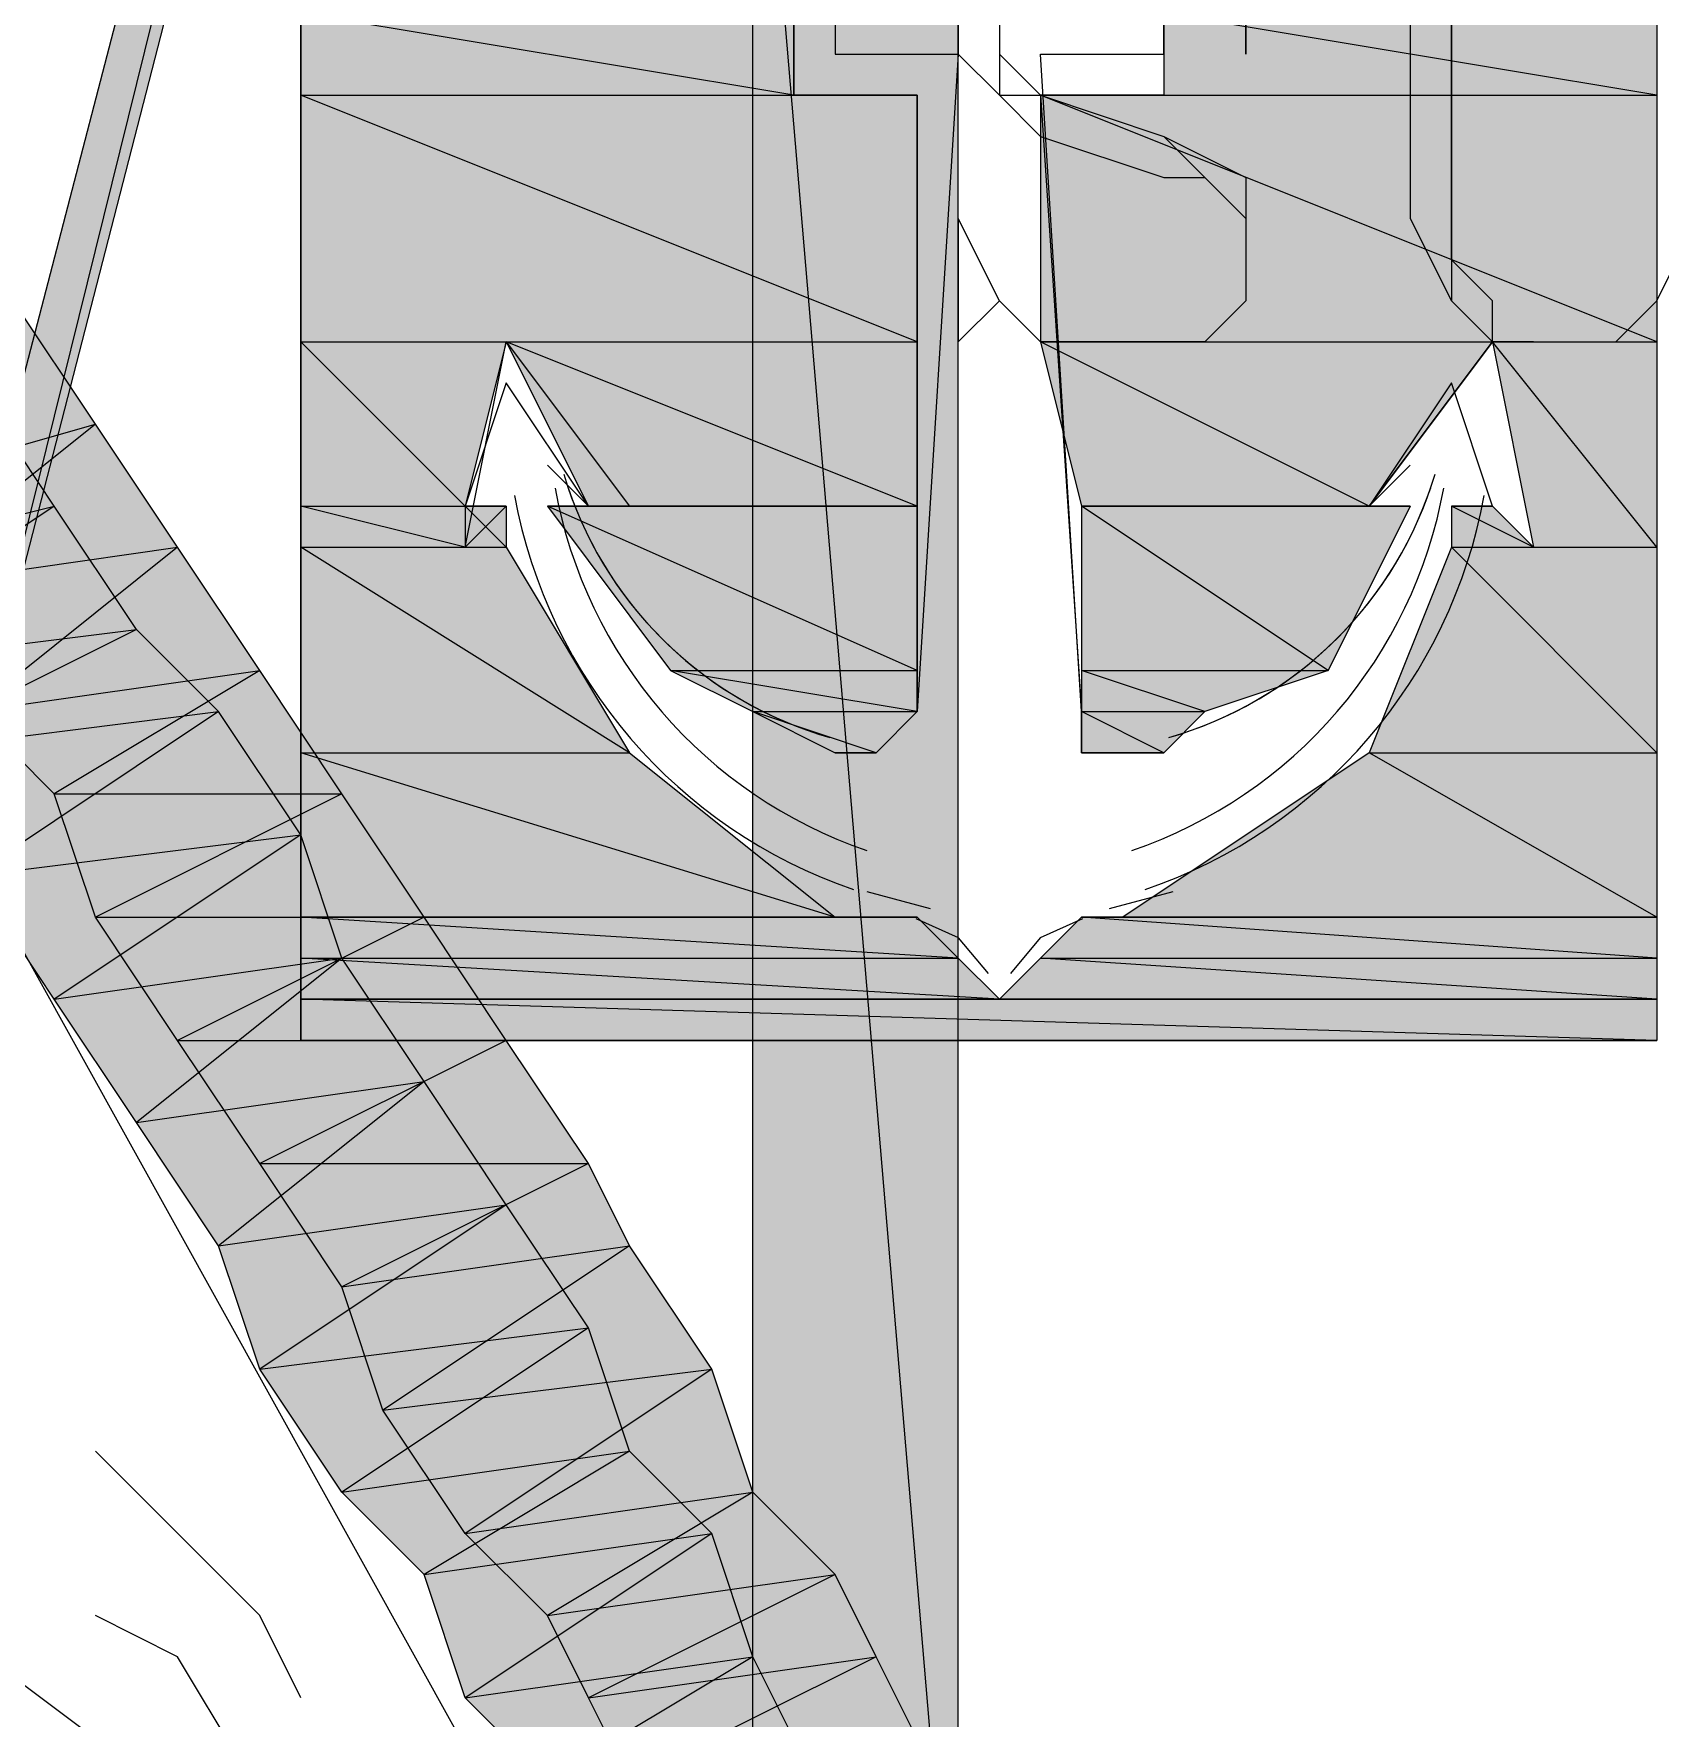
# Model space of a CAD drawing. Header units: millimetres. Extents: x 658 to 813, y 806 to 883.
# Drawn here: x 786.6769 to 786.7973, y 864.5806 to 864.7053 of the extents above; entities that cross this region are included whole.
import ezdxf

# ---------------------------------------------------------------- set-up
doc = ezdxf.new("R2010")
doc.units = ezdxf.units.MM
doc.header["$LTSCALE"] = 0.1
doc.linetypes.add('atContinuous2', pattern=[0])
for name, color, linetype in [('JL-TOLL', 7, 'Continuous'), ('KAWSAN', 7, 'Continuous'), ('PANTAI', 7, 'Continuous'), ('pantai1', 7, 'Continuous'), ('RENC-JL-TOL', 7, 'Continuous'), ('TEXT', 8, 'Continuous')]:
    doc.layers.add(name, color=color, linetype=linetype)

msp = doc.modelspace()

# ---------------------------------------------------------------- hatches: boundary and pattern name
h = msp.add_hatch(color=7)
h.paths.add_polyline_path([(786.7453349943519, 864.7493376601982), (786.7301347263849, 864.7341373922303), (786.7453349943519, 864.5547742302164)])
h.paths.add_polyline_path([(786.7301347263849, 864.7341373922303), (786.7453349943519, 864.5547742302164), (786.7301347263849, 864.5699744981833)], flags=17)
at = {"layer": 'JL-TOLL'}
for points in [[(786.660213493735, 864.6186153556786), (786.6632535473284, 864.6155753020852), (786.7392548871651, 864.9226207150253)], [(786.6632535473284, 864.6155753020852), (786.7392548871651, 864.9226207150253), (786.7422949407585, 864.9226207150253)]]:
    msp.add_hatch(color=7, dxfattribs=at).paths.add_polyline_path(points)
at = {"layer": 'KAWSAN'}
h = msp.add_hatch(color=7, dxfattribs=at)
h.paths.add_polyline_path([(786.6966941368562, 864.700696802702), (786.7331747799778, 864.700696802702), (786.6966941368562, 864.7067769098888)], flags=16)
h.paths.add_polyline_path([(786.7331747799778, 864.700696802702), (786.6966941368562, 864.7067769098888), (786.7331747799778, 864.7067769098888)])
h = msp.add_hatch(color=7, dxfattribs=at)
h.paths.add_polyline_path([(786.7605352623193, 864.700696802702), (786.797015905441, 864.700696802702), (786.7605352623193, 864.7067769098888)], flags=16)
h.paths.add_polyline_path([(786.797015905441, 864.700696802702), (786.7605352623193, 864.7067769098888), (786.797015905441, 864.7067769098888)])
h = msp.add_hatch(color=7, dxfattribs=at)
h.paths.add_polyline_path([(786.6966941368562, 864.6824564811408), (786.7422949407585, 864.6824564811408), (786.6966941368562, 864.700696802702)], flags=16)
h.paths.add_polyline_path([(786.7422949407585, 864.6824564811408), (786.6966941368562, 864.700696802702), (786.7422949407585, 864.700696802702)])
h = msp.add_hatch(color=7, dxfattribs=at)
h.paths.add_polyline_path([(786.7514151015387, 864.6824564811408), (786.797015905441, 864.6824564811408), (786.7514151015387, 864.700696802702)], flags=16)
h.paths.add_polyline_path([(786.797015905441, 864.6824564811408), (786.7514151015387, 864.700696802702), (786.797015905441, 864.700696802702)])
h = msp.add_hatch(color=7, dxfattribs=at)
h.paths.add_polyline_path([(786.6966941368562, 864.6702962667681), (786.7088543512302, 864.6702962667681), (786.6966941368562, 864.6824564811408)], flags=16)
h.paths.add_polyline_path([(786.7088543512302, 864.6702962667681), (786.6966941368562, 864.6824564811408), (786.7118944048236, 864.6824564811408)])
h = msp.add_hatch(color=7, dxfattribs=at)
h.paths.add_polyline_path([(786.7179745120104, 864.6702962667681), (786.7422949407585, 864.6702962667681), (786.7118944048236, 864.6824564811408)], flags=16)
h.paths.add_polyline_path([(786.7422949407585, 864.6702962667681), (786.7118944048236, 864.6824564811408), (786.7422949407585, 864.6824564811408)])
h = msp.add_hatch(color=7, dxfattribs=at)
h.paths.add_polyline_path([(786.7544551551321, 864.6702962667681), (786.7757355302867, 864.6702962667681), (786.7514151015387, 864.6824564811408)], flags=16)
h.paths.add_polyline_path([(786.7757355302867, 864.6702962667681), (786.7514151015387, 864.6824564811408), (786.7848556910669, 864.6824564811408)])
h = msp.add_hatch(color=7, dxfattribs=at)
h.paths.add_polyline_path([(786.7878957446603, 864.6672562131738), (786.797015905441, 864.6672562131738), (786.7848556910669, 864.6824564811408)], flags=16)
h.paths.add_polyline_path([(786.797015905441, 864.6672562131738), (786.7848556910669, 864.6824564811408), (786.797015905441, 864.6824564811408)])
h = msp.add_hatch(color=7, dxfattribs=at)
h.paths.add_polyline_path([(786.6966941368562, 864.6672562131738), (786.7088543512302, 864.6672562131738), (786.6966941368562, 864.6702962667681)], flags=16)
h.paths.add_polyline_path([(786.7088543512302, 864.6672562131738), (786.6966941368562, 864.6702962667681), (786.7088543512302, 864.6702962667681)])
h = msp.add_hatch(color=7, dxfattribs=at)
h.paths.add_polyline_path([(786.7088543512302, 864.6672562131738), (786.7118944048236, 864.6672562131738), (786.7088543512302, 864.6702962667681)], flags=16)
h.paths.add_polyline_path([(786.7118944048236, 864.6672562131738), (786.7088543512302, 864.6702962667681), (786.7118944048236, 864.6702962667681)])
h = msp.add_hatch(color=7, dxfattribs=at)
h.paths.add_polyline_path([(786.7240546191977, 864.6581360523936), (786.7422949407585, 864.6581360523936), (786.714934458417, 864.6702962667681)], flags=16)
h.paths.add_polyline_path([(786.7422949407585, 864.6581360523936), (786.714934458417, 864.6702962667681), (786.7422949407585, 864.6702962667681)])
h = msp.add_hatch(color=7, dxfattribs=at)
h.paths.add_polyline_path([(786.7544551551321, 864.6581360523936), (786.7726954766929, 864.6581360523936), (786.7544551551321, 864.6702962667681)], flags=16)
h.paths.add_polyline_path([(786.7726954766929, 864.6581360523936), (786.7544551551321, 864.6702962667681), (786.7787755838801, 864.6702962667681)])
h = msp.add_hatch(color=7, dxfattribs=at)
h.paths.add_polyline_path([(786.7818156374735, 864.6672562131738), (786.7878957446603, 864.6672562131738), (786.7818156374735, 864.6702962667681)], flags=16)
h.paths.add_polyline_path([(786.7878957446603, 864.6672562131738), (786.7818156374735, 864.6702962667681), (786.7848556910669, 864.6702962667681)])
h = msp.add_hatch(color=7, dxfattribs=at)
h.paths.add_polyline_path([(786.6966941368562, 864.6520559452068), (786.7210145656043, 864.6520559452068), (786.6966941368562, 864.6672562131738)], flags=16)
h.paths.add_polyline_path([(786.7210145656043, 864.6520559452068), (786.6966941368562, 864.6672562131738), (786.7118944048236, 864.6672562131738)])
h = msp.add_hatch(color=7, dxfattribs=at)
h.paths.add_polyline_path([(786.7757355302867, 864.6520559452068), (786.797015905441, 864.6520559452068), (786.7818156374735, 864.6672562131738)])
h.paths.add_polyline_path([(786.797015905441, 864.6520559452068), (786.7818156374735, 864.6672562131738), (786.797015905441, 864.6672562131738)], flags=17)
h = msp.add_hatch(color=7, dxfattribs=at)
h.paths.add_polyline_path([(786.7301347263849, 864.6550959988002), (786.7422949407585, 864.6550959988002), (786.7240546191977, 864.6581360523936)], flags=16)
h.paths.add_polyline_path([(786.7422949407585, 864.6550959988002), (786.7240546191977, 864.6581360523936), (786.7422949407585, 864.6581360523936)])
h = msp.add_hatch(color=7, dxfattribs=at)
h.paths.add_polyline_path([(786.7544551551321, 864.6550959988002), (786.7635753159127, 864.6550959988002), (786.7544551551321, 864.6581360523936)], flags=16)
h.paths.add_polyline_path([(786.7635753159127, 864.6550959988002), (786.7544551551321, 864.6581360523936), (786.7726954766929, 864.6581360523936)])
h = msp.add_hatch(color=7, dxfattribs=at)
h.paths.add_polyline_path([(786.7392548871651, 864.6520559452068), (786.7362148335717, 864.6520559452068)], flags=0)
h.paths.add_polyline_path([(786.7362148335717, 864.6520559452068), (786.7392548871651, 864.6520559452068), (786.7301347263849, 864.6550959988002)], flags=16)
h.paths.add_polyline_path([(786.7392548871651, 864.6520559452068), (786.7301347263849, 864.6550959988002), (786.7422949407585, 864.6550959988002)])
h = msp.add_hatch(color=7, dxfattribs=at)
h.paths.add_polyline_path([(786.7544551551321, 864.6520559452068), (786.7605352623193, 864.6520559452068), (786.7544551551321, 864.6550959988002)], flags=16)
h.paths.add_polyline_path([(786.7605352623193, 864.6520559452068), (786.7544551551321, 864.6550959988002), (786.7635753159127, 864.6550959988002)])
h = msp.add_hatch(color=7, dxfattribs=at)
h.paths.add_polyline_path([(786.6966941368562, 864.6398957308323), (786.7362148335717, 864.6398957308323), (786.6966941368562, 864.6520559452068)], flags=16)
h.paths.add_polyline_path([(786.7362148335717, 864.6398957308323), (786.6966941368562, 864.6520559452068), (786.7210145656043, 864.6520559452068)])
h = msp.add_hatch(color=7, dxfattribs=at)
h.paths.add_polyline_path([(786.7574952087259, 864.6398957308323), (786.797015905441, 864.6398957308323), (786.7757355302867, 864.6520559452068)])
h.paths.add_polyline_path([(786.797015905441, 864.6398957308323), (786.7757355302867, 864.6520559452068), (786.797015905441, 864.6520559452068)], flags=17)
h = msp.add_hatch(color=7, dxfattribs=at)
h.paths.add_polyline_path([(786.6966941368562, 864.6368556772399), (786.7453349943519, 864.6368556772399), (786.6966941368562, 864.6398957308323)], flags=16)
h.paths.add_polyline_path([(786.7453349943519, 864.6368556772399), (786.6966941368562, 864.6398957308323), (786.7422949407585, 864.6398957308323)])
h = msp.add_hatch(color=7, dxfattribs=at)
h.paths.add_polyline_path([(786.7514151015387, 864.6368556772399), (786.797015905441, 864.6368556772399), (786.7544551551321, 864.6398957308323)])
h.paths.add_polyline_path([(786.797015905441, 864.6368556772399), (786.7544551551321, 864.6398957308323), (786.797015905441, 864.6398957308323)], flags=17)
h = msp.add_hatch(color=7, dxfattribs=at)
h.paths.add_polyline_path([(786.6966941368562, 864.6338156236455), (786.7483750479453, 864.6338156236455), (786.6966941368562, 864.6368556772399)], flags=16)
h.paths.add_polyline_path([(786.7483750479453, 864.6338156236455), (786.6966941368562, 864.6368556772399), (786.7453349943519, 864.6368556772399)])
h = msp.add_hatch(color=7, dxfattribs=at)
h.paths.add_polyline_path([(786.7483750479453, 864.6338156236455), (786.797015905441, 864.6338156236455), (786.7514151015387, 864.6368556772399)])
h.paths.add_polyline_path([(786.797015905441, 864.6338156236455), (786.7514151015387, 864.6368556772399), (786.797015905441, 864.6368556772399)], flags=17)
h = msp.add_hatch(color=7, dxfattribs=at)
h.paths.add_polyline_path([(786.6966941368562, 864.6307755700531), (786.797015905441, 864.6307755700531), (786.6966941368562, 864.6338156236455)], flags=16)
h.paths.add_polyline_path([(786.797015905441, 864.6307755700531), (786.6966941368562, 864.6338156236455), (786.797015905441, 864.6338156236455)])
at = {"layer": 'pantai1'}
for points in [[(786.675413761702, 864.6854965347351), (786.660213493735, 864.6702962667681), (786.6814938688892, 864.6763763739549)], [(786.6723737081086, 864.6794164275483), (786.6541333865478, 864.6642161595804), (786.6784538152954, 864.6702962667681)], [(786.660213493735, 864.6702962667681), (786.6814938688892, 864.6763763739549), (786.6662936009218, 864.6642161595804)], [(786.6814938688892, 864.6763763739549), (786.6662936009218, 864.6642161595804), (786.687573976076, 864.6672562131738)], [(786.6541333865478, 864.6642161595804), (786.6784538152954, 864.6702962667681), (786.660213493735, 864.6581360523936)], [(786.6784538152954, 864.6702962667681), (786.660213493735, 864.6581360523936), (786.6845339224826, 864.661176105987)], [(786.6662936009218, 864.6642161595804), (786.687573976076, 864.6672562131738), (786.6723737081086, 864.6550959988002)], [(786.687573976076, 864.6672562131738), (786.6723737081086, 864.6550959988002), (786.6936540832628, 864.6581360523936)], [(786.660213493735, 864.6581360523936), (786.6845339224826, 864.661176105987), (786.6662936009218, 864.6520559452068)], [(786.6845339224826, 864.661176105987), (786.6662936009218, 864.6520559452068), (786.6906140296699, 864.6550959988002)], [(786.6723737081086, 864.6550959988002), (786.6936540832628, 864.6581360523936), (786.6784538152954, 864.6490158916134)], [(786.6936540832628, 864.6581360523936), (786.6784538152954, 864.6490158916134), (786.69973419045, 864.6490158916134)], [(786.6662936009218, 864.6520559452068), (786.6906140296699, 864.6550959988002), (786.6723737081086, 864.6429357844276)], [(786.6906140296699, 864.6550959988002), (786.6723737081086, 864.6429357844276), (786.6966941368562, 864.64597583802)], [(786.6784538152954, 864.6490158916134), (786.69973419045, 864.6490158916134), (786.6814938688892, 864.6398957308323)], [(786.69973419045, 864.6490158916134), (786.6814938688892, 864.6398957308323), (786.7058142976368, 864.6398957308323)], [(786.6723737081086, 864.6429357844276), (786.6966941368562, 864.64597583802), (786.6784538152954, 864.6338156236455)], [(786.6966941368562, 864.64597583802), (786.6784538152954, 864.6338156236455), (786.69973419045, 864.6368556772399)], [(786.6814938688892, 864.6398957308323), (786.7058142976368, 864.6398957308323), (786.687573976076, 864.6307755700531)], [(786.7058142976368, 864.6398957308323), (786.687573976076, 864.6307755700531), (786.7118944048236, 864.6307755700531)], [(786.6784538152954, 864.6338156236455), (786.69973419045, 864.6368556772399), (786.6845339224826, 864.6246954628654)], [(786.69973419045, 864.6368556772399), (786.6845339224826, 864.6246954628654), (786.7058142976368, 864.6277355164588)], [(786.687573976076, 864.6307755700531), (786.7118944048236, 864.6307755700531), (786.6936540832628, 864.621655409271)], [(786.7118944048236, 864.6307755700531), (786.6936540832628, 864.621655409271), (786.7179745120104, 864.621655409271)], [(786.6845339224826, 864.6246954628654), (786.7058142976368, 864.6277355164588), (786.6906140296699, 864.6155753020852)], [(786.7058142976368, 864.6277355164588), (786.6906140296699, 864.6155753020852), (786.7118944048236, 864.6186153556786)], [(786.6936540832628, 864.621655409271), (786.7179745120104, 864.621655409271), (786.69973419045, 864.6125352484918)], [(786.7179745120104, 864.621655409271), (786.69973419045, 864.6125352484918), (786.7210145656043, 864.6155753020852)], [(786.6906140296699, 864.6155753020852), (786.7118944048236, 864.6186153556786), (786.6936540832628, 864.606455141305)], [(786.7118944048236, 864.6186153556786), (786.6936540832628, 864.606455141305), (786.7179745120104, 864.6094951948984)], [(786.69973419045, 864.6125352484918), (786.7210145656043, 864.6155753020852), (786.7027742440434, 864.6034150877116)], [(786.7210145656043, 864.6155753020852), (786.7027742440434, 864.6034150877116), (786.727094672791, 864.606455141305)], [(786.6936540832628, 864.606455141305), (786.7179745120104, 864.6094951948984), (786.69973419045, 864.5973349805248)], [(786.7179745120104, 864.6094951948984), (786.69973419045, 864.5973349805248), (786.7210145656043, 864.6003750341182)], [(786.7027742440434, 864.6034150877116), (786.727094672791, 864.606455141305), (786.7088543512302, 864.5942949269305)], [(786.727094672791, 864.606455141305), (786.7088543512302, 864.5942949269305), (786.7301347263849, 864.5973349805248)], [(786.69973419045, 864.5973349805248), (786.7210145656043, 864.6003750341182), (786.7058142976368, 864.591254873338)], [(786.7210145656043, 864.6003750341182), (786.7058142976368, 864.591254873338), (786.727094672791, 864.5942949269305)], [(786.7088543512302, 864.5942949269305), (786.7301347263849, 864.5973349805248), (786.714934458417, 864.5882148197437)], [(786.7301347263849, 864.5973349805248), (786.714934458417, 864.5882148197437), (786.7362148335717, 864.591254873338)], [(786.7058142976368, 864.591254873338), (786.727094672791, 864.5942949269305), (786.7088543512302, 864.582134712556)], [(786.727094672791, 864.5942949269305), (786.7088543512302, 864.582134712556), (786.7301347263849, 864.5851747661512)], [(786.714934458417, 864.5882148197437), (786.7362148335717, 864.591254873338), (786.7179745120104, 864.582134712556)], [(786.7362148335717, 864.591254873338), (786.7179745120104, 864.582134712556), (786.7392548871651, 864.5851747661512)], [(786.7088543512302, 864.582134712556), (786.7301347263849, 864.5851747661512), (786.714934458417, 864.5760546053701)], [(786.7301347263849, 864.5851747661512), (786.714934458417, 864.5760546053701), (786.7331747799778, 864.5790946589635)], [(786.7179745120104, 864.582134712556), (786.7392548871651, 864.5851747661512), (786.7210145656043, 864.5760546053701)], [(786.7392548871651, 864.5851747661512), (786.7210145656043, 864.5760546053701), (786.7422949407585, 864.5790946589635)]]:
    msp.add_hatch(color=7, dxfattribs=at).paths.add_polyline_path(points)

# ---------------------------------------------------------------- linework, layer by layer
at = {"color": 7}
for points in [[(786.7453349943519, 864.7493376601982), (786.7301347263849, 864.7341373922303), (786.7453349943519, 864.5547742302164), (786.7453349943519, 864.7493376601982)], [(786.7301347263849, 864.7341373922303), (786.7453349943519, 864.5547742302164), (786.7301347263849, 864.5699744981833), (786.7301347263849, 864.7341373922303)]]:
    msp.add_lwpolyline(points, dxfattribs=at)
at = {"layer": 'JL-TOLL', "color": 7}
for points in [[(786.660213493735, 864.6186153556786), (786.6632535473284, 864.6155753020852), (786.7392548871651, 864.9226207150253), (786.660213493735, 864.6186153556786)], [(786.6632535473284, 864.6155753020852), (786.7392548871651, 864.9226207150253), (786.7422949407585, 864.9226207150253), (786.6632535473284, 864.6155753020852)]]:
    msp.add_lwpolyline(points, dxfattribs=at)
at = {"layer": 'KAWSAN', "color": 7, "linetype": 'atContinuous2'}
for p, q in [((786.7331747799778, 864.700696802702), (786.6966941368562, 864.7067769098888)), ((786.6966941368562, 864.7067769098888), (786.6966941368562, 864.700696802702)), ((786.7331747799778, 864.700696802702), (786.6966941368562, 864.7067769098888)), ((786.7331747799778, 864.7067769098888), (786.7331747799778, 864.700696802702)), ((786.797015905441, 864.700696802702), (786.7605352623193, 864.7067769098888)), ((786.7605352623193, 864.7067769098888), (786.7605352623193, 864.700696802702)), ((786.797015905441, 864.700696802702), (786.7605352623193, 864.7067769098888)), ((786.797015905441, 864.7067769098888), (786.797015905441, 864.700696802702)), ((786.6966941368562, 864.700696802702), (786.7331747799778, 864.700696802702)), ((786.7422949407585, 864.6824564811408), (786.6966941368562, 864.700696802702)), ((786.6966941368562, 864.700696802702), (786.6966941368562, 864.6824564811408)), ((786.7422949407585, 864.6824564811408), (786.6966941368562, 864.700696802702)), ((786.6966941368562, 864.700696802702), (786.7422949407585, 864.700696802702)), ((786.7422949407585, 864.700696802702), (786.7422949407585, 864.6824564811408)), ((786.797015905441, 864.6824564811408), (786.7514151015387, 864.700696802702)), ((786.7514151015387, 864.700696802702), (786.7514151015387, 864.6824564811408)), ((786.797015905441, 864.6824564811408), (786.7514151015387, 864.700696802702)), ((786.7514151015387, 864.700696802702), (786.797015905441, 864.700696802702)), ((786.7605352623193, 864.700696802702), (786.797015905441, 864.700696802702)), ((786.797015905441, 864.700696802702), (786.797015905441, 864.6824564811408)), ((786.6966941368562, 864.6824564811408), (786.7422949407585, 864.6824564811408)), ((786.7088543512302, 864.6702962667681), (786.6966941368562, 864.6824564811408)), ((786.6966941368562, 864.6824564811408), (786.6966941368562, 864.6702962667681)), ((786.7088543512302, 864.6702962667681), (786.6966941368562, 864.6824564811408)), ((786.6966941368562, 864.6824564811408), (786.7118944048236, 864.6824564811408)), ((786.7118944048236, 864.6824564811408), (786.7088543512302, 864.6702962667681)), ((786.7422949407585, 864.6702962667681), (786.7118944048236, 864.6824564811408)), ((786.7118944048236, 864.6824564811408), (786.7179745120104, 864.6702962667681)), ((786.7422949407585, 864.6702962667681), (786.7118944048236, 864.6824564811408)), ((786.7118944048236, 864.6824564811408), (786.7422949407585, 864.6824564811408)), ((786.7422949407585, 864.6824564811408), (786.7422949407585, 864.6702962667681)), ((786.7514151015387, 864.6824564811408), (786.797015905441, 864.6824564811408)), ((786.7757355302867, 864.6702962667681), (786.7514151015387, 864.6824564811408)), ((786.7514151015387, 864.6824564811408), (786.7544551551321, 864.6702962667681)), ((786.7757355302867, 864.6702962667681), (786.7514151015387, 864.6824564811408)), ((786.7514151015387, 864.6824564811408), (786.7848556910669, 864.6824564811408)), ((786.7848556910669, 864.6824564811408), (786.7757355302867, 864.6702962667681)), ((786.797015905441, 864.6672562131738), (786.7848556910669, 864.6824564811408)), ((786.7848556910669, 864.6824564811408), (786.7878957446603, 864.6672562131738)), ((786.797015905441, 864.6672562131738), (786.7848556910669, 864.6824564811408)), ((786.7848556910669, 864.6824564811408), (786.797015905441, 864.6824564811408)), ((786.797015905441, 864.6824564811408), (786.797015905441, 864.6672562131738)), ((786.6966941368562, 864.6702962667681), (786.7088543512302, 864.6702962667681)), ((786.7088543512302, 864.6672562131738), (786.6966941368562, 864.6702962667681)), ((786.6966941368562, 864.6702962667681), (786.6966941368562, 864.6672562131738)), ((786.7088543512302, 864.6672562131738), (786.6966941368562, 864.6702962667681)), ((786.6966941368562, 864.6702962667681), (786.7088543512302, 864.6702962667681)), ((786.7118944048236, 864.6672562131738), (786.7088543512302, 864.6702962667681)), ((786.7088543512302, 864.6702962667681), (786.7088543512302, 864.6672562131738)), ((786.7118944048236, 864.6672562131738), (786.7088543512302, 864.6702962667681)), ((786.7088543512302, 864.6702962667681), (786.7118944048236, 864.6702962667681)), ((786.7088543512302, 864.6702962667681), (786.7088543512302, 864.6672562131738)), ((786.7118944048236, 864.6702962667681), (786.7118944048236, 864.6672562131738)), ((786.7422949407585, 864.6581360523936), (786.714934458417, 864.6702962667681)), ((786.714934458417, 864.6702962667681), (786.7240546191977, 864.6581360523936)), ((786.7422949407585, 864.6581360523936), (786.714934458417, 864.6702962667681)), ((786.714934458417, 864.6702962667681), (786.7422949407585, 864.6702962667681)), ((786.7179745120104, 864.6702962667681), (786.7422949407585, 864.6702962667681)), ((786.7422949407585, 864.6702962667681), (786.7179745120104, 864.6702962667681)), ((786.7179745120104, 864.6702962667681), (786.7210145656043, 864.6702962667681)), ((786.7422949407585, 864.6702962667681), (786.7179745120104, 864.6702962667681)), ((786.7179745120104, 864.6702962667681), (786.7422949407585, 864.6702962667681)), ((786.7210145656043, 864.6702962667681), (786.7422949407585, 864.6702962667681)), ((786.7422949407585, 864.6702962667681), (786.7422949407585, 864.6702962667681)), ((786.7422949407585, 864.6702962667681), (786.7422949407585, 864.6581360523936)), ((786.7544551551321, 864.6702962667681), (786.7757355302867, 864.6702962667681)), ((786.7544551551321, 864.6702962667681), (786.7757355302867, 864.6702962667681)), ((786.7757355302867, 864.6702962667681), (786.7544551551321, 864.6702962667681)), ((786.7757355302867, 864.6702962667681), (786.7544551551321, 864.6702962667681)), ((786.7544551551321, 864.6702962667681), (786.7757355302867, 864.6702962667681)), ((786.7726954766929, 864.6581360523936), (786.7544551551321, 864.6702962667681)), ((786.7544551551321, 864.6702962667681), (786.7544551551321, 864.6581360523936)), ((786.7726954766929, 864.6581360523936), (786.7544551551321, 864.6702962667681)), ((786.7544551551321, 864.6702962667681), (786.7787755838801, 864.6702962667681)), ((786.7787755838801, 864.6702962667681), (786.7726954766929, 864.6581360523936)), ((786.7757355302867, 864.6702962667681), (786.7757355302867, 864.6702962667681)), ((786.7757355302867, 864.6702962667681), (786.7757355302867, 864.6702962667681)), ((786.7878957446603, 864.6672562131738), (786.7818156374735, 864.6702962667681)), ((786.7818156374735, 864.6702962667681), (786.7818156374735, 864.6672562131738)), ((786.7878957446603, 864.6672562131738), (786.7818156374735, 864.6702962667681)), ((786.7818156374735, 864.6702962667681), (786.7848556910669, 864.6702962667681)), ((786.7848556910669, 864.6702962667681), (786.7878957446603, 864.6672562131738)), ((786.6966941368562, 864.6672562131738), (786.7088543512302, 864.6672562131738)), ((786.7210145656043, 864.6520559452068), (786.6966941368562, 864.6672562131738)), ((786.6966941368562, 864.6672562131738), (786.6966941368562, 864.6520559452068)), ((786.7210145656043, 864.6520559452068), (786.6966941368562, 864.6672562131738)), ((786.6966941368562, 864.6672562131738), (786.7118944048236, 864.6672562131738)), ((786.7088543512302, 864.6672562131738), (786.7118944048236, 864.6672562131738)), ((786.7118944048236, 864.6672562131738), (786.7210145656043, 864.6520559452068)), ((786.7818156374735, 864.6672562131738), (786.7757355302867, 864.6520559452068)), ((786.7818156374735, 864.6672562131738), (786.7878957446603, 864.6672562131738)), ((786.797015905441, 864.6520559452068), (786.7818156374735, 864.6672562131738)), ((786.797015905441, 864.6520559452068), (786.7818156374735, 864.6672562131738)), ((786.7818156374735, 864.6672562131738), (786.797015905441, 864.6672562131738)), ((786.7878957446603, 864.6672562131738), (786.797015905441, 864.6672562131738)), ((786.797015905441, 864.6672562131738), (786.797015905441, 864.6520559452068)), ((786.7240546191977, 864.6581360523936), (786.7422949407585, 864.6581360523936)), ((786.7422949407585, 864.6550959988002), (786.7240546191977, 864.6581360523936)), ((786.7240546191977, 864.6581360523936), (786.7301347263849, 864.6550959988002)), ((786.7422949407585, 864.6550959988002), (786.7240546191977, 864.6581360523936)), ((786.7240546191977, 864.6581360523936), (786.7422949407585, 864.6581360523936)), ((786.7422949407585, 864.6581360523936), (786.7422949407585, 864.6550959988002)), ((786.7544551551321, 864.6581360523936), (786.7726954766929, 864.6581360523936)), ((786.7635753159127, 864.6550959988002), (786.7544551551321, 864.6581360523936)), ((786.7544551551321, 864.6581360523936), (786.7544551551321, 864.6550959988002)), ((786.7635753159127, 864.6550959988002), (786.7544551551321, 864.6581360523936)), ((786.7544551551321, 864.6581360523936), (786.7726954766929, 864.6581360523936)), ((786.7726954766929, 864.6581360523936), (786.7635753159127, 864.6550959988002)), ((786.7301347263849, 864.6550959988002), (786.7422949407585, 864.6550959988002)), ((786.7544551551321, 864.6550959988002), (786.7635753159127, 864.6550959988002)), ((786.7605352623193, 864.6520559452068), (786.7544551551321, 864.6550959988002)), ((786.7544551551321, 864.6550959988002), (786.7544551551321, 864.6520559452068)), ((786.7605352623193, 864.6520559452068), (786.7544551551321, 864.6550959988002)), ((786.7544551551321, 864.6550959988002), (786.7635753159127, 864.6550959988002)), ((786.7635753159127, 864.6550959988002), (786.7605352623193, 864.6520559452068)), ((786.6966941368562, 864.6520559452068), (786.7210145656043, 864.6520559452068)), ((786.7362148335717, 864.6398957308323), (786.6966941368562, 864.6520559452068)), ((786.6966941368562, 864.6520559452068), (786.6966941368562, 864.6398957308323)), ((786.7362148335717, 864.6398957308323), (786.6966941368562, 864.6520559452068)), ((786.6966941368562, 864.6520559452068), (786.7210145656043, 864.6520559452068)), ((786.7210145656043, 864.6520559452068), (786.7362148335717, 864.6398957308323)), ((786.7362148335717, 864.6520559452068), (786.7392548871651, 864.6520559452068)), ((786.7392548871651, 864.6520559452068), (786.7362148335717, 864.6520559452068)), ((786.7392548871651, 864.6520559452068), (786.7362148335717, 864.6520559452068)), ((786.7362148335717, 864.6520559452068), (786.7392548871651, 864.6520559452068)), ((786.7392548871651, 864.6520559452068), (786.7392548871651, 864.6520559452068)), ((786.7392548871651, 864.6520559452068), (786.7392548871651, 864.6520559452068)), ((786.7544551551321, 864.6520559452068), (786.7605352623193, 864.6520559452068)), ((786.7757355302867, 864.6520559452068), (786.7574952087259, 864.6398957308323)), ((786.7757355302867, 864.6520559452068), (786.797015905441, 864.6520559452068)), ((786.797015905441, 864.6398957308323), (786.7757355302867, 864.6520559452068)), ((786.797015905441, 864.6398957308323), (786.7757355302867, 864.6520559452068)), ((786.7757355302867, 864.6520559452068), (786.797015905441, 864.6520559452068)), ((786.797015905441, 864.6520559452068), (786.797015905441, 864.6398957308323)), ((786.6966941368562, 864.6398957308323), (786.7362148335717, 864.6398957308323)), ((786.7392548871651, 864.6398957308323), (786.6966941368562, 864.6398957308323)), ((786.6966941368562, 864.6398957308323), (786.7392548871651, 864.6398957308323)), ((786.7392548871651, 864.6398957308323), (786.6966941368562, 864.6398957308323)), ((786.6966941368562, 864.6398957308323), (786.7362148335717, 864.6398957308323)), ((786.7422949407585, 864.6398957308323), (786.6966941368562, 864.6398957308323)), ((786.6966941368562, 864.6398957308323), (786.7422949407585, 864.6398957308323)), ((786.7422949407585, 864.6398957308323), (786.6966941368562, 864.6398957308323)), ((786.6966941368562, 864.6398957308323), (786.7392548871651, 864.6398957308323)), ((786.7453349943519, 864.6368556772399), (786.6966941368562, 864.6398957308323)), ((786.6966941368562, 864.6398957308323), (786.6966941368562, 864.6368556772399)), ((786.7453349943519, 864.6368556772399), (786.6966941368562, 864.6398957308323)), ((786.6966941368562, 864.6398957308323), (786.7422949407585, 864.6398957308323)), ((786.7362148335717, 864.6398957308323), (786.7392548871651, 864.6398957308323)), ((786.7392548871651, 864.6398957308323), (786.7392548871651, 864.6398957308323)), ((786.7392548871651, 864.6398957308323), (786.7422949407585, 864.6398957308323)), ((786.7422949407585, 864.6398957308323), (786.7422949407585, 864.6398957308323)), ((786.7422949407585, 864.6398957308323), (786.7453349943519, 864.6368556772399)), ((786.7544551551321, 864.6398957308323), (786.7514151015387, 864.6368556772399)), ((786.7544551551321, 864.6398957308323), (786.797015905441, 864.6398957308323)), ((786.7574952087259, 864.6398957308323), (786.7544551551321, 864.6398957308323)), ((786.797015905441, 864.6368556772399), (786.7544551551321, 864.6398957308323)), ((786.797015905441, 864.6368556772399), (786.7544551551321, 864.6398957308323)), ((786.7544551551321, 864.6398957308323), (786.797015905441, 864.6398957308323)), ((786.7574952087259, 864.6398957308323), (786.797015905441, 864.6398957308323)), ((786.7574952087259, 864.6398957308323), (786.797015905441, 864.6398957308323)), ((786.797015905441, 864.6398957308323), (786.7574952087259, 864.6398957308323)), ((786.797015905441, 864.6398957308323), (786.7574952087259, 864.6398957308323)), ((786.7574952087259, 864.6398957308323), (786.797015905441, 864.6398957308323)), ((786.797015905441, 864.6398957308323), (786.7574952087259, 864.6398957308323)), ((786.797015905441, 864.6398957308323), (786.7574952087259, 864.6398957308323)), ((786.7574952087259, 864.6398957308323), (786.797015905441, 864.6398957308323)), ((786.797015905441, 864.6398957308323), (786.797015905441, 864.6398957308323)), ((786.797015905441, 864.6398957308323), (786.797015905441, 864.6398957308323)), ((786.797015905441, 864.6398957308323), (786.797015905441, 864.6398957308323)), ((786.797015905441, 864.6398957308323), (786.797015905441, 864.6368556772399)), ((786.6966941368562, 864.6368556772399), (786.7453349943519, 864.6368556772399)), ((786.7483750479453, 864.6338156236455), (786.6966941368562, 864.6368556772399)), ((786.6966941368562, 864.6368556772399), (786.6966941368562, 864.6338156236455)), ((786.7483750479453, 864.6338156236455), (786.6966941368562, 864.6368556772399)), ((786.6966941368562, 864.6368556772399), (786.7453349943519, 864.6368556772399)), ((786.7453349943519, 864.6368556772399), (786.7483750479453, 864.6338156236455)), ((786.7514151015387, 864.6368556772399), (786.7483750479453, 864.6338156236455)), ((786.7514151015387, 864.6368556772399), (786.797015905441, 864.6368556772399)), ((786.797015905441, 864.6338156236455), (786.7514151015387, 864.6368556772399)), ((786.797015905441, 864.6338156236455), (786.7514151015387, 864.6368556772399)), ((786.7514151015387, 864.6368556772399), (786.797015905441, 864.6368556772399)), ((786.797015905441, 864.6368556772399), (786.797015905441, 864.6338156236455)), ((786.6966941368562, 864.6338156236455), (786.7483750479453, 864.6338156236455)), ((786.6966941368562, 864.6338156236455), (786.7483750479453, 864.6338156236455)), ((786.7483750479453, 864.6338156236455), (786.6966941368562, 864.6338156236455)), ((786.7483750479453, 864.6338156236455), (786.6966941368562, 864.6338156236455)), ((786.6966941368562, 864.6338156236455), (786.7483750479453, 864.6338156236455)), ((786.797015905441, 864.6307755700531), (786.6966941368562, 864.6338156236455)), ((786.6966941368562, 864.6338156236455), (786.6966941368562, 864.6307755700531)), ((786.797015905441, 864.6307755700531), (786.6966941368562, 864.6338156236455)), ((786.6966941368562, 864.6338156236455), (786.797015905441, 864.6338156236455)), ((786.7483750479453, 864.6338156236455), (786.797015905441, 864.6338156236455)), ((786.7483750479453, 864.6338156236455), (786.797015905441, 864.6338156236455)), ((786.797015905441, 864.6338156236455), (786.7483750479453, 864.6338156236455)), ((786.797015905441, 864.6338156236455), (786.7483750479453, 864.6338156236455)), ((786.7483750479453, 864.6338156236455), (786.797015905441, 864.6338156236455)), ((786.7483750479453, 864.6338156236455), (786.7483750479453, 864.6338156236455)), ((786.7483750479453, 864.6338156236455), (786.7483750479453, 864.6338156236455)), ((786.797015905441, 864.6338156236455), (786.797015905441, 864.6338156236455)), ((786.797015905441, 864.6338156236455), (786.797015905441, 864.6338156236455)), ((786.797015905441, 864.6338156236455), (786.797015905441, 864.6307755700531)), ((786.6966941368562, 864.6307755700531), (786.797015905441, 864.6307755700531))]:
    msp.add_line(p, q, dxfattribs=at)
at = {"layer": 'KAWSAN', "color": 7}
for points in [[(786.7118944048236, 864.6702962667681), (786.7088543512302, 864.6702962667681), (786.7088543512302, 864.6702962667681), (786.7118944048236, 864.6702962667681)], [(786.714934458417, 864.6702962667681), (786.7210145656043, 864.6702962667681), (786.7210145656043, 864.6702962667681), (786.714934458417, 864.6702962667681)], [(786.7787755838801, 864.6702962667681), (786.7757355302867, 864.6702962667681), (786.7757355302867, 864.6702962667681), (786.7787755838801, 864.6702962667681)], [(786.7818156374735, 864.6702962667681), (786.7848556910669, 864.6702962667681), (786.7848556910669, 864.6702962667681), (786.7818156374735, 864.6702962667681)], [(786.7362148335717, 864.6520559452068), (786.7392548871651, 864.6520559452068), (786.7301347263849, 864.6550959988002), (786.7362148335717, 864.6520559452068)], [(786.7392548871651, 864.6520559452068), (786.7301347263849, 864.6550959988002), (786.7422949407585, 864.6550959988002), (786.7392548871651, 864.6520559452068)], [(786.7392548871651, 864.6520559452068), (786.7362148335717, 864.6520559452068), (786.7392548871651, 864.6520559452068), (786.7392548871651, 864.6520559452068)], [(786.7605352623193, 864.6520559452068), (786.7544551551321, 864.6520559452068), (786.7605352623193, 864.6520559452068)], [(786.7605352623193, 864.6520559452068), (786.7544551551321, 864.6520559452068), (786.7605352623193, 864.6520559452068), (786.7605352623193, 864.6520559452068)], [(786.7544551551321, 864.6520559452068), (786.7605352623193, 864.6520559452068), (786.7574952087259, 864.6520559452068), (786.7544551551321, 864.6520559452068)]]:
    msp.add_lwpolyline(points, dxfattribs=at)
at = {"layer": 'PANTAI', "color": 7}
msp.add_lwpolyline([(786.6176527434261, 864.6946166955153), (786.6358930649869, 864.6854965347351), (786.6662936009218, 864.6550959988002), (786.7118944048236, 864.5730145517776), (786.7362148335717, 864.5426140158419), (786.7514151015387, 864.5030933191268), (786.7240546191977, 864.5030933191268), (786.727094672791, 864.4939731583466), (786.7392548871651, 864.4848529975674), (786.7392548871651, 864.4787728903797), (786.7331747799778, 864.4757328367854), (786.727094672791, 864.4483723544448)], dxfattribs=at)
at = {"layer": 'pantai1', "color": 7}
for points in [[(786.675413761702, 864.6854965347351), (786.660213493735, 864.6702962667681), (786.6814938688892, 864.6763763739549), (786.675413761702, 864.6854965347351)], [(786.6723737081086, 864.6794164275483), (786.6541333865478, 864.6642161595804), (786.6784538152954, 864.6702962667681), (786.6723737081086, 864.6794164275483)], [(786.660213493735, 864.6702962667681), (786.6814938688892, 864.6763763739549), (786.6662936009218, 864.6642161595804), (786.660213493735, 864.6702962667681)], [(786.6814938688892, 864.6763763739549), (786.6662936009218, 864.6642161595804), (786.687573976076, 864.6672562131738), (786.6814938688892, 864.6763763739549)], [(786.6541333865478, 864.6642161595804), (786.6784538152954, 864.6702962667681), (786.660213493735, 864.6581360523936), (786.6541333865478, 864.6642161595804)], [(786.6784538152954, 864.6702962667681), (786.660213493735, 864.6581360523936), (786.6845339224826, 864.661176105987), (786.6784538152954, 864.6702962667681)], [(786.6662936009218, 864.6642161595804), (786.687573976076, 864.6672562131738), (786.6723737081086, 864.6550959988002), (786.6662936009218, 864.6642161595804)], [(786.687573976076, 864.6672562131738), (786.6723737081086, 864.6550959988002), (786.6936540832628, 864.6581360523936), (786.687573976076, 864.6672562131738)], [(786.660213493735, 864.6581360523936), (786.6845339224826, 864.661176105987), (786.6662936009218, 864.6520559452068), (786.660213493735, 864.6581360523936)], [(786.6845339224826, 864.661176105987), (786.6662936009218, 864.6520559452068), (786.6906140296699, 864.6550959988002), (786.6845339224826, 864.661176105987)], [(786.6723737081086, 864.6550959988002), (786.6936540832628, 864.6581360523936), (786.6784538152954, 864.6490158916134), (786.6723737081086, 864.6550959988002)], [(786.6936540832628, 864.6581360523936), (786.6784538152954, 864.6490158916134), (786.69973419045, 864.6490158916134), (786.6936540832628, 864.6581360523936)], [(786.6662936009218, 864.6520559452068), (786.6906140296699, 864.6550959988002), (786.6723737081086, 864.6429357844276), (786.6662936009218, 864.6520559452068)], [(786.6906140296699, 864.6550959988002), (786.6723737081086, 864.6429357844276), (786.6966941368562, 864.64597583802), (786.6906140296699, 864.6550959988002)], [(786.6784538152954, 864.6490158916134), (786.69973419045, 864.6490158916134), (786.6814938688892, 864.6398957308323), (786.6784538152954, 864.6490158916134)], [(786.69973419045, 864.6490158916134), (786.6814938688892, 864.6398957308323), (786.7058142976368, 864.6398957308323), (786.69973419045, 864.6490158916134)], [(786.6723737081086, 864.6429357844276), (786.6966941368562, 864.64597583802), (786.6784538152954, 864.6338156236455), (786.6723737081086, 864.6429357844276)], [(786.6966941368562, 864.64597583802), (786.6784538152954, 864.6338156236455), (786.69973419045, 864.6368556772399), (786.6966941368562, 864.64597583802)], [(786.6814938688892, 864.6398957308323), (786.7058142976368, 864.6398957308323), (786.687573976076, 864.6307755700531), (786.6814938688892, 864.6398957308323)], [(786.7058142976368, 864.6398957308323), (786.687573976076, 864.6307755700531), (786.7118944048236, 864.6307755700531), (786.7058142976368, 864.6398957308323)], [(786.6784538152954, 864.6338156236455), (786.69973419045, 864.6368556772399), (786.6845339224826, 864.6246954628654), (786.6784538152954, 864.6338156236455)], [(786.69973419045, 864.6368556772399), (786.6845339224826, 864.6246954628654), (786.7058142976368, 864.6277355164588), (786.69973419045, 864.6368556772399)], [(786.687573976076, 864.6307755700531), (786.7118944048236, 864.6307755700531), (786.6936540832628, 864.621655409271), (786.687573976076, 864.6307755700531)], [(786.7118944048236, 864.6307755700531), (786.6936540832628, 864.621655409271), (786.7179745120104, 864.621655409271), (786.7118944048236, 864.6307755700531)], [(786.6845339224826, 864.6246954628654), (786.7058142976368, 864.6277355164588), (786.6906140296699, 864.6155753020852), (786.6845339224826, 864.6246954628654)], [(786.7058142976368, 864.6277355164588), (786.6906140296699, 864.6155753020852), (786.7118944048236, 864.6186153556786), (786.7058142976368, 864.6277355164588)], [(786.6936540832628, 864.621655409271), (786.7179745120104, 864.621655409271), (786.69973419045, 864.6125352484918), (786.6936540832628, 864.621655409271)], [(786.7179745120104, 864.621655409271), (786.69973419045, 864.6125352484918), (786.7210145656043, 864.6155753020852), (786.7179745120104, 864.621655409271)], [(786.6906140296699, 864.6155753020852), (786.7118944048236, 864.6186153556786), (786.6936540832628, 864.606455141305), (786.6906140296699, 864.6155753020852)], [(786.7118944048236, 864.6186153556786), (786.6936540832628, 864.606455141305), (786.7179745120104, 864.6094951948984), (786.7118944048236, 864.6186153556786)], [(786.69973419045, 864.6125352484918), (786.7210145656043, 864.6155753020852), (786.7027742440434, 864.6034150877116), (786.69973419045, 864.6125352484918)], [(786.7210145656043, 864.6155753020852), (786.7027742440434, 864.6034150877116), (786.727094672791, 864.606455141305), (786.7210145656043, 864.6155753020852)], [(786.6936540832628, 864.606455141305), (786.7179745120104, 864.6094951948984), (786.69973419045, 864.5973349805248), (786.6936540832628, 864.606455141305)], [(786.7179745120104, 864.6094951948984), (786.69973419045, 864.5973349805248), (786.7210145656043, 864.6003750341182), (786.7179745120104, 864.6094951948984)], [(786.7027742440434, 864.6034150877116), (786.727094672791, 864.606455141305), (786.7088543512302, 864.5942949269305), (786.7027742440434, 864.6034150877116)], [(786.727094672791, 864.606455141305), (786.7088543512302, 864.5942949269305), (786.7301347263849, 864.5973349805248), (786.727094672791, 864.606455141305)], [(786.69973419045, 864.5973349805248), (786.7210145656043, 864.6003750341182), (786.7058142976368, 864.591254873338), (786.69973419045, 864.5973349805248)], [(786.7210145656043, 864.6003750341182), (786.7058142976368, 864.591254873338), (786.727094672791, 864.5942949269305), (786.7210145656043, 864.6003750341182)], [(786.7088543512302, 864.5942949269305), (786.7301347263849, 864.5973349805248), (786.714934458417, 864.5882148197437), (786.7088543512302, 864.5942949269305)], [(786.7301347263849, 864.5973349805248), (786.714934458417, 864.5882148197437), (786.7362148335717, 864.591254873338), (786.7301347263849, 864.5973349805248)], [(786.7058142976368, 864.591254873338), (786.727094672791, 864.5942949269305), (786.7088543512302, 864.582134712556), (786.7058142976368, 864.591254873338)], [(786.727094672791, 864.5942949269305), (786.7088543512302, 864.582134712556), (786.7301347263849, 864.5851747661512), (786.727094672791, 864.5942949269305)], [(786.714934458417, 864.5882148197437), (786.7362148335717, 864.591254873338), (786.7179745120104, 864.582134712556), (786.714934458417, 864.5882148197437)], [(786.7362148335717, 864.591254873338), (786.7179745120104, 864.582134712556), (786.7392548871651, 864.5851747661512), (786.7362148335717, 864.591254873338)], [(786.7088543512302, 864.582134712556), (786.7301347263849, 864.5851747661512), (786.714934458417, 864.5760546053701), (786.7088543512302, 864.582134712556)], [(786.7301347263849, 864.5851747661512), (786.714934458417, 864.5760546053701), (786.7331747799778, 864.5790946589635), (786.7301347263849, 864.5851747661512)], [(786.7179745120104, 864.582134712556), (786.7392548871651, 864.5851747661512), (786.7210145656043, 864.5760546053701), (786.7179745120104, 864.582134712556)], [(786.7392548871651, 864.5851747661512), (786.7210145656043, 864.5760546053701), (786.7422949407585, 864.5790946589635), (786.7392548871651, 864.5851747661512)]]:
    msp.add_lwpolyline(points, dxfattribs=at)
at = {"layer": 'RENC-JL-TOL', "color": 7}
for points in [[(786.6966941368562, 864.582134712556), (786.6936540832628, 864.5882148197437), (786.6814938688892, 864.6003750341182)], [(786.687573976076, 864.5699744981833), (786.6814938688892, 864.5790946589635), (786.6693336545152, 864.5882148197437)], [(786.6966941368562, 864.5699744981833), (786.687573976076, 864.5851747661512), (786.6814938688892, 864.5882148197437)]]:
    msp.add_lwpolyline(points, dxfattribs=at)
at = {"layer": 'TEXT', "color": 7}
for points in [[(786.6966941368562, 864.7341373922303), (786.797015905441, 864.7341373922303), (786.797015905441, 864.6307755700531), (786.6966941368562, 864.6307755700531), (786.6966941368562, 864.7341373922303)], [(786.7666153695061, 864.7098169634822), (786.7666153695061, 864.7128570170765), (786.7666153695061, 864.7037368562954), (786.7666153695061, 864.7098169634822), (786.7635753159127, 864.7128570170765), (786.7574952087259, 864.7128570170765), (786.7544551551321, 864.7128570170765), (786.7483750479453, 864.7128570170765), (786.7453349943519, 864.7098169634822), (786.7453349943519, 864.7037368562954), (786.7483750479453, 864.700696802702), (786.7514151015387, 864.6976567491087), (786.7605352623193, 864.6946166955153), (786.7635753159127, 864.6946166955153), (786.7666153695061, 864.6915766419219), (786.7666153695061, 864.6854965347351), (786.7635753159127, 864.6824564811408)], [(786.7483750479453, 864.7128570170765), (786.7483750479453, 864.7098169634822), (786.7483750479453, 864.7067769098888), (786.7483750479453, 864.7037368562954), (786.7514151015387, 864.700696802702), (786.7605352623193, 864.6976567491087), (786.7666153695061, 864.6946166955153), (786.7666153695061, 864.6915766419219), (786.7666153695061, 864.6885365883285), (786.7666153695061, 864.6854965347351), (786.7635753159127, 864.6824564811408), (786.7605352623193, 864.6824564811408), (786.7544551551321, 864.6824564811408), (786.7514151015387, 864.6824564811408), (786.7483750479453, 864.6854965347351), (786.7453349943519, 864.6915766419219), (786.7453349943519, 864.6824564811408), (786.7483750479453, 864.6854965347351)], [(786.7787755838801, 864.7128570170765), (786.7787755838801, 864.6915766419219), (786.7818156374735, 864.6854965347351), (786.7848556910669, 864.6824564811408), (786.7878957446603, 864.6824564811408), (786.7909357982537, 864.6824564811408), (786.7939758518471, 864.6824564811408), (786.797015905441, 864.6854965347351), (786.8000559590344, 864.6915766419219), (786.8000559590344, 864.7128570170765)], [(786.7878957446603, 864.6824564811408), (786.7848556910669, 864.6824564811408), (786.7848556910669, 864.6854965347351), (786.7818156374735, 864.6885365883285), (786.7818156374735, 864.7128570170765), (786.7818156374735, 864.6885365883285), (786.7818156374735, 864.6854965347351)], [(786.7362148335717, 864.6520559452068), (786.7392548871651, 864.6520559452068), (786.7422949407585, 864.6550959988002), (786.7422949407585, 864.700696802702), (786.7331747799778, 864.700696802702), (786.7331747799778, 864.7067769098888), (786.7453349943519, 864.7067769098888), (786.7453349943519, 864.7098169634822)], [(786.7453349943519, 864.7098169634822), (786.7453349943519, 864.7067769098888), (786.7362148335717, 864.7067769098888), (786.7362148335717, 864.7037368562954), (786.7453349943519, 864.7037368562954), (786.7422949407585, 864.6550959988002), (786.7392548871651, 864.6520559452068), (786.7362148335717, 864.6520559452068)], [(786.7605352623193, 864.6520559452068), (786.7574952087259, 864.6520559452068), (786.7544551551321, 864.6520559452068), (786.7544551551321, 864.6550959988002), (786.7514151015387, 864.7037368562954), (786.7605352623193, 864.7037368562954), (786.7605352623193, 864.7067769098888), (786.7514151015387, 864.7067769098888), (786.7514151015387, 864.7098169634822)], [(786.7514151015387, 864.7098169634822), (786.7514151015387, 864.7067769098888), (786.7605352623193, 864.7067769098888), (786.7605352623193, 864.700696802702), (786.7514151015387, 864.700696802702), (786.7544551551321, 864.6550959988002), (786.7544551551321, 864.6520559452068), (786.7574952087259, 864.6520559452068), (786.7605352623193, 864.6520559452068)], [(786.7483750479453, 864.7037368562954), (786.7483750479453, 864.700696802702), (786.7514151015387, 864.700696802702), (786.7605352623193, 864.6976567491087), (786.7635753159127, 864.6946166955153), (786.7666153695061, 864.6915766419219)], [(786.7118944048236, 864.6702962667681), (786.7088543512302, 864.6672562131738), (786.7118944048236, 864.6824564811408), (786.7210145656043, 864.6702962667681), (786.714934458417, 864.6702962667681)], [(786.7787755838801, 864.6702962667681), (786.7757355302867, 864.6702962667681), (786.7848556910669, 864.6824564811408), (786.7878957446603, 864.6672562131738), (786.7818156374735, 864.6702962667681)], [(786.714934458417, 864.6733363203615), (786.7179745120104, 864.6702962667681), (786.7118944048236, 864.6794164275483), (786.7088543512302, 864.6702962667681), (786.7118944048236, 864.6702962667681)], [(786.7818156374735, 864.6702962667681), (786.7848556910669, 864.6702962667681), (786.7818156374735, 864.6794164275483), (786.7757355302867, 864.6702962667681), (786.7787755838801, 864.6733363203615)], [(786.7385695678834, 864.6417810200695), (786.7432653562662, 864.6405300988157)], [(786.7385695678834, 864.6417810200695), (786.7432653562662, 864.6405300988157)], [(786.7565247932182, 864.6405300988157), (786.7612205816006, 864.6417810200695)], [(786.7565247932182, 864.6405300988157), (786.7612205816006, 864.6417810200695)], [(786.7475582767468, 864.6357231052738), (786.7453551005062, 864.6383605645691), (786.7422154433568, 864.6397579556045)], [(786.7475582767468, 864.6357231052738), (786.7453551005062, 864.6383605645691), (786.7422154433568, 864.6397579556045)], [(786.7545339533215, 864.6397578340024), (786.7513944215741, 864.6383601389629), (786.7491914847385, 864.6357224668621)], [(786.7545339533215, 864.6397578340024), (786.7513944215741, 864.6383601389629), (786.7491914847385, 864.6357224668621)]]:
    msp.add_lwpolyline(points, dxfattribs=at)
at = {"layer": 'TEXT', "color": 7, "linetype": 'atContinuous2'}
for centre, radius, start, end in [((786.7498907152797, 864.6778916401403), 0.0349554842151609, 190.3097707458291, 251.1022242668666), ((786.7438119484457, 864.6809345990226), 0.02887707778385677, 196.6479783340481, 253.9646635625398), ((786.7438124972398, 864.6809348809351), 0.02887766126101743, 198.7522783248905, 253.9637715984919), ((786.7468604202784, 864.6778928046909), 0.0349554606922715, 288.8955329491315, 349.688033929076), ((786.7529369405377, 864.6809334378653), 0.02887710122414027, 286.0382620396022, 343.3549026592738), ((786.7529365749149, 864.6809339487203), 0.02887769320920644, 286.0386791996218, 341.2501137293859), ((786.7498903251956, 864.6778911740461), 0.03799505708153403, 190.3097003018035, 251.1022254254061), ((786.7468608352517, 864.6778924910426), 0.03799509980749555, 288.8956002673588, 349.6880461263952)]:
    msp.add_arc(centre, radius, start, end, dxfattribs=at)

doc.saveas('drawing.dxf')
